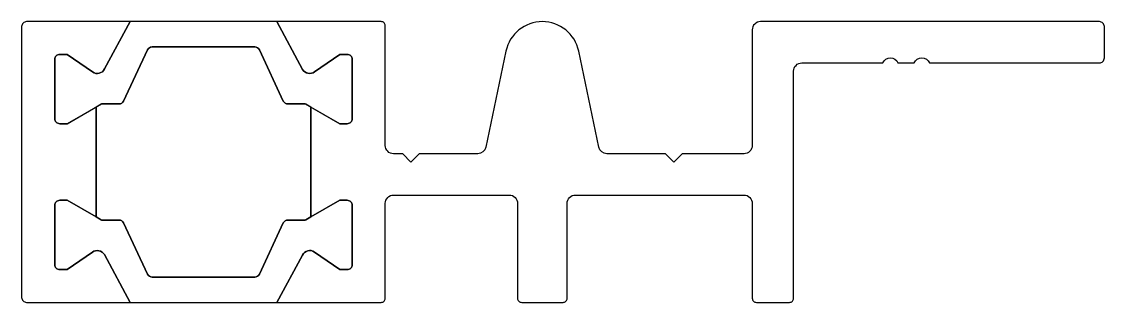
# Model space of a CAD drawing. Extents: x 1.3 to 66.8, y 2.2 to 19.2.
import ezdxf

# ---------------------------------------------------------------- set-up
doc = ezdxf.new("R2010")
doc.units = 0
doc.layers.get('0').update_dxf_attribs({"linetype": 'CONTINUOUS'})

msp = doc.modelspace()

# ---------------------------------------------------------------- linework, layer by layer
at = {"color": 30}
for points in [[(7.912, 19.152), (1.648, 19.152, 0.414214), (1.348, 18.852), (1.348, 2.452, 0.414214), (1.648, 2.152), (7.912, 2.152), (6.35, 5.044, 0.4395), (5.63, 5.201), (4.108, 4.133), (3.648, 4.133, -0.414214), (3.348, 4.433), (3.348, 8.033, -0.414214), (3.648, 8.333), (4.108, 8.333), (5.848, 7.329), (5.848, 13.976), (4.108, 12.972), (3.648, 12.972, -0.414214), (3.348, 13.272), (3.348, 16.872, -0.414214), (3.648, 17.172), (4.108, 17.172), (5.63, 16.103, 0.458165), (6.364, 16.288)], [(8.966, 17.448, -0.291473), (9.237, 17.622), (12.348, 17.622), (15.458, 17.622, -0.291473), (15.73, 17.448), (17.177, 14.345, 0.291473), (17.449, 14.172), (18.508, 14.172), (20.587, 12.972), (21.048, 12.972, 0.414214), (21.348, 13.272), (21.348, 16.872, 0.414214), (21.048, 17.172), (20.587, 17.172), (19.065, 16.103, -0.4395), (18.345, 16.261), (16.784, 19.152), (7.912, 19.152), (6.364, 16.288, -0.458165), (5.63, 16.103), (4.108, 17.172), (3.648, 17.172, 0.414214), (3.348, 16.872), (3.348, 13.272, 0.414214), (3.648, 12.972), (4.108, 12.972), (6.187, 14.172), (7.246, 14.172, 0.291473), (7.518, 14.345)], [(48.048, 16.152, -0.414214), (48.548, 16.652), (53.448, 16.652, -0.654654), (54.364, 16.652), (55.348, 16.652, -0.654654), (56.264, 16.652), (66.548, 16.652, 0.414214), (66.848, 16.952), (66.848, 18.852, 0.414214), (66.548, 19.152), (46.048, 19.152, 0.414214), (45.548, 18.652), (45.548, 11.652, -0.414214), (45.048, 11.152), (41.298, 11.152), (40.798, 10.652), (40.298, 11.152), (36.754, 11.152, -0.355093), (36.264, 11.55), (35.05, 17.362, 0.812654), (30.645, 17.362), (29.431, 11.55, -0.355093), (28.941, 11.152), (25.398, 11.152), (24.898, 10.652), (24.398, 11.152), (23.848, 11.152, -0.414214), (23.348, 11.652), (23.348, 18.902, 0.414214), (23.098, 19.152), (16.784, 19.152), (18.345, 16.261, 0.4395), (19.065, 16.103), (20.587, 17.172), (21.048, 17.172, -0.414214), (21.348, 16.872), (21.348, 13.272, -0.414214), (21.048, 12.972), (20.587, 12.972), (18.848, 13.976), (18.848, 7.329), (20.587, 8.333), (21.048, 8.333, -0.414214), (21.348, 8.033), (21.348, 4.433, -0.414214), (21.048, 4.133), (20.587, 4.133), (19.065, 5.201, 0.458165), (18.331, 5.016), (16.783, 2.152), (23.098, 2.152, 0.414214), (23.348, 2.402), (23.348, 8.152, -0.414214), (23.848, 8.652), (30.848, 8.652, -0.414214), (31.348, 8.152), (31.348, 2.402, 0.414214), (31.598, 2.152), (34.098, 2.152, 0.414214), (34.348, 2.402), (34.348, 8.152, -0.414214), (34.848, 8.652), (45.048, 8.652, -0.414214), (45.548, 8.152), (45.548, 2.402, 0.414214), (45.798, 2.152), (47.798, 2.152, 0.414214), (48.048, 2.402)], [(18.848, 13.976), (18.535, 14.156, 0.131652), (18.477, 14.172), (17.449, 14.172, -0.291473), (17.177, 14.345), (15.73, 17.448, 0.291473), (15.458, 17.622), (12.348, 17.622), (9.237, 17.622, 0.291473), (8.966, 17.448), (7.518, 14.345, -0.291473), (7.246, 14.172), (6.218, 14.172, 0.131652), (6.16, 14.156), (5.848, 13.976), (5.848, 7.329), (6.16, 7.148, 0.131652), (6.218, 7.133), (7.246, 7.133, -0.291473), (7.518, 6.96), (8.966, 3.856, 0.291473), (9.237, 3.683), (12.348, 3.683), (15.458, 3.683, 0.291473), (15.73, 3.856), (17.177, 6.96, -0.291473), (17.449, 7.133), (18.477, 7.133, 0.131652), (18.535, 7.148), (18.848, 7.329)], [(18.331, 5.016, -0.458165), (19.065, 5.201), (20.587, 4.133), (21.048, 4.133, 0.414214), (21.348, 4.433), (21.348, 8.033, 0.414214), (21.048, 8.333), (20.587, 8.333), (18.848, 7.329), (18.535, 7.148), (18.508, 7.133), (17.449, 7.133, 0.291473), (17.177, 6.96), (15.73, 3.856, -0.291473), (15.458, 3.683), (12.348, 3.683), (9.237, 3.683, -0.291473), (8.966, 3.856), (7.518, 6.96, 0.291473), (7.246, 7.133), (6.218, 7.133), (6.187, 7.133), (5.848, 7.329), (4.108, 8.333), (3.648, 8.333, 0.414214), (3.348, 8.033), (3.348, 4.433, 0.414214), (3.648, 4.133), (4.108, 4.133), (5.63, 5.201, -0.4395), (6.35, 5.044), (7.912, 2.152), (16.783, 2.152)]]:
    msp.add_lwpolyline(points, format="xyb", close=True, dxfattribs=at)

doc.saveas('drawing.dxf')
